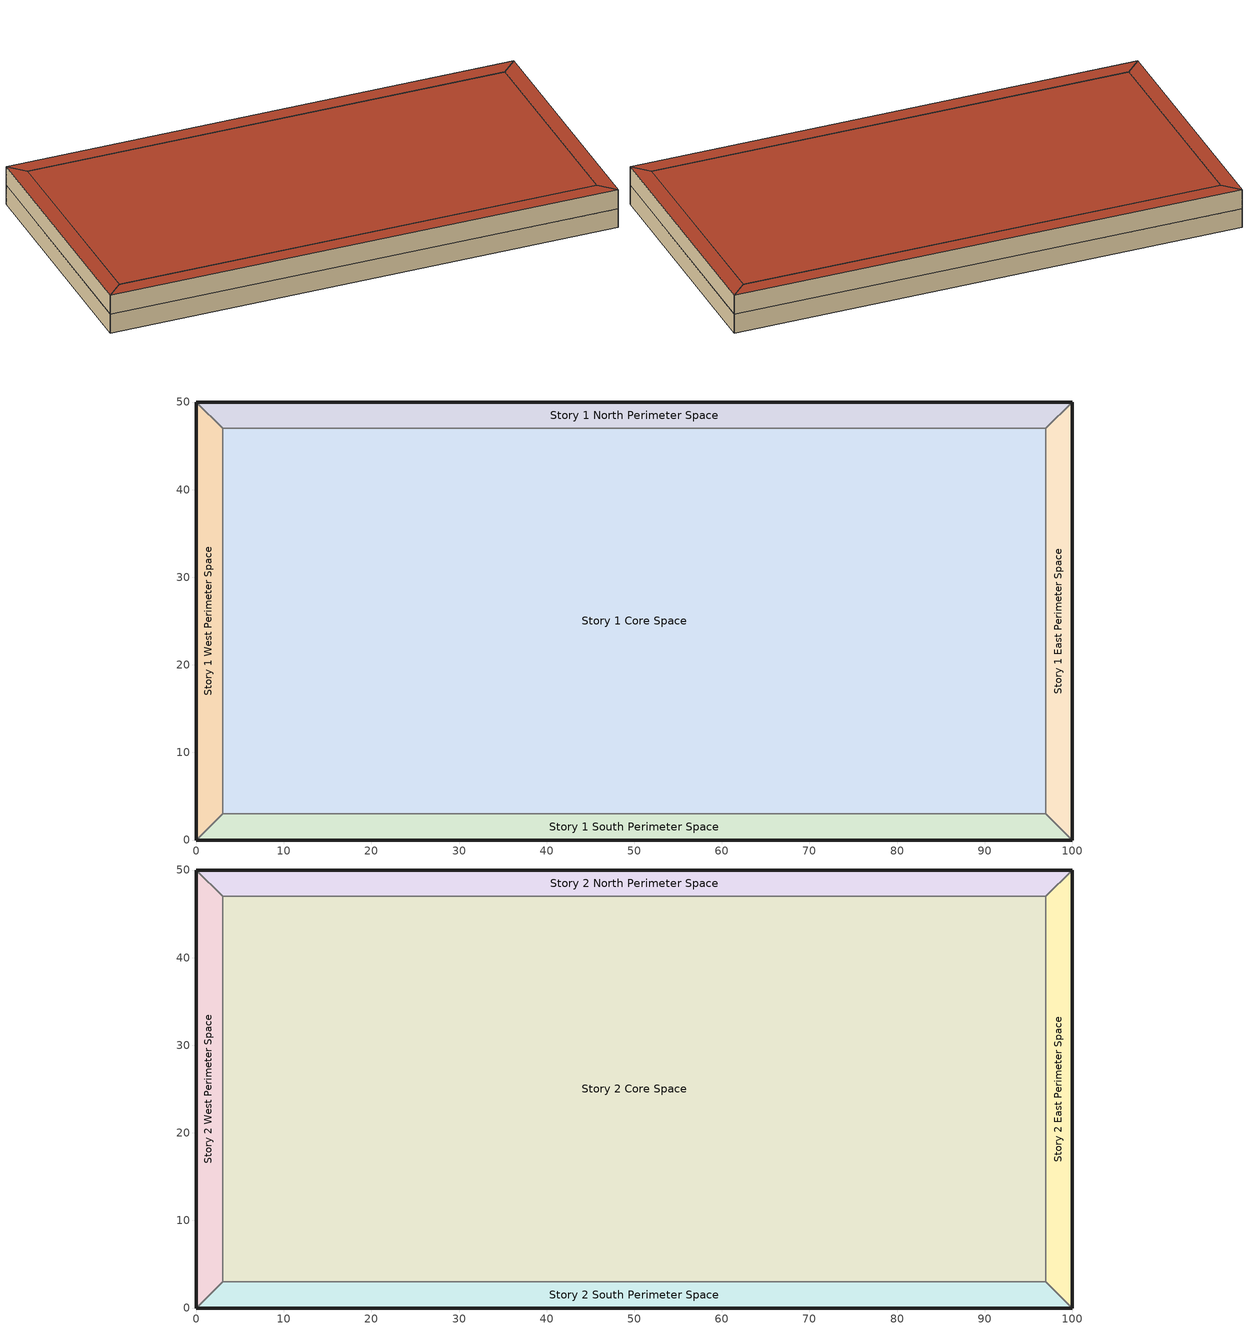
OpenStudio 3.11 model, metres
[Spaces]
Story 1 West Perimeter Space
 floor ground: 0,0 0,50 3,47 3,3 z0
 wall outside: 0,50 0,0 z0:4
 wall to Story 1 North Perimeter Space: 3,47 0,50 z0:4
 wall to Story 1 Core Space: 3,3 3,47 z0:4
 wall to Story 1 South Perimeter Space: 0,0 3,3 z0:4
Story 1 North Perimeter Space
 floor ground: 0,50 100,50 97,47 3,47 z0
 wall outside: 100,50 0,50 z0:4
 wall to Story 1 East Perimeter Space: 97,47 100,50 z0:4
 wall to Story 1 Core Space: 3,47 97,47 z0:4
Story 1 East Perimeter Space
 floor ground: 100,50 100,0 97,3 97,47 z0
 wall outside: 100,0 100,50 z0:4
 wall to Story 1 South Perimeter Space: 97,3 100,0 z0:4
 wall to Story 1 Core Space: 97,47 97,3 z0:4
Story 1 South Perimeter Space
 floor ground: 100,0 0,0 3,3 97,3 z0
 wall outside: 0,0 100,0 z0:4
 wall to Story 1 Core Space: 97,3 3,3 z0:4
Story 1 Core Space
 floor ground: 3,3 3,47 97,47 97,3 z0
Story 2 West Perimeter Space
 floor to Story 1 West Perimeter Space: 0,0 0,50 3,47 3,3 z4
 wall outside: 0,50 0,0 z4:8
 wall to Story 2 North Perimeter Space: 3,47 0,50 z4:8
 wall to Story 2 Core Space: 3,3 3,47 z4:8
 wall to Story 2 South Perimeter Space: 0,0 3,3 z4:8
 roof outside: 3,3 3,47 0,50 0,0 z8
Story 2 North Perimeter Space
 floor to Story 1 North Perimeter Space: 0,50 100,50 97,47 3,47 z4
 wall outside: 100,50 0,50 z4:8
 wall to Story 2 East Perimeter Space: 97,47 100,50 z4:8
 wall to Story 2 Core Space: 3,47 97,47 z4:8
 roof outside: 3,47 97,47 100,50 0,50 z8
Story 2 East Perimeter Space
 floor to Story 1 East Perimeter Space: 100,50 100,0 97,3 97,47 z4
 wall outside: 100,0 100,50 z4:8
 wall to Story 2 South Perimeter Space: 97,3 100,0 z4:8
 wall to Story 2 Core Space: 97,47 97,3 z4:8
 roof outside: 97,47 97,3 100,0 100,50 z8
Story 2 South Perimeter Space
 floor to Story 1 South Perimeter Space: 100,0 0,0 3,3 97,3 z4
 wall outside: 0,0 100,0 z4:8
 wall to Story 2 Core Space: 97,3 3,3 z4:8
 roof outside: 97,3 3,3 0,0 100,0 z8
Story 2 Core Space
 floor to Story 1 Core Space: 3,3 3,47 97,47 97,3 z4
 roof outside: 97,3 97,47 3,47 3,3 z8
[Building]
baseline_model: Space Type=Baseline Model Space Type; Default Construction Set=ASHRAE_189.1-2009_ClimateZone 4-5 (mdoff)_ConstSet
[DefaultConstructionSet]
ASHRAE_189.1-2009_ClimateZone 4-5 (mdoff)_ConstSet: Default Exterior Surface Constructions=ASHRAE_189.1-2009_ClimateZone 4-5 (mdoff)_Exterior_DefSurfCons; Default Interior Surface Constructions=000_Interior_DefSurfCons; Default Ground Contact Surface Constructions=000_Ground_DefSurfCons; Default Exterior SubSurface Constructions=ASHRAE_189.1-2009_ClimateZone 4-5 (mdoff)_Exterior_DefSubCons; Default Interior SubSurface Constructions=000_Interior_DefSubCons; Interior Partition Construction=000_Interior Partition
[DefaultSurfaceConstructions]
Name | Floor Construction | Wall Construction | Roof Ceiling Construction
ASHRAE_189.1-2009_ClimateZone 4-5 (mdoff)_Exterior_DefSurfCons | 000_ExtSlabCarpet_4in_ClimateZone 1-8 | ASHRAE_189.1-2009_ExtWall_SteelFrame_ClimateZone 4-8 | ASHRAE_189.1-2009_ExtRoof_IEAD_ClimateZone 2-5
000_Interior_DefSurfCons | 000_Interior Floor | 000_Interior Wall | 000_Interior Ceiling
000_Ground_DefSurfCons | 000_ExtSlabCarpet_4in_ClimateZone 1-8 | 000_ExtSlabCarpet_4in_ClimateZone 1-8 | 000_ExtSlabCarpet_4in_ClimateZone 1-8
[DefaultSubSurfaceConstructions] Glass Door Construction=000_Exterior Window; Skylight Construction=000_Exterior Window; Tubular Daylight Dome Construction=000_Interior Window; Tubular Daylight Diffuser Construction=000_Interior Window
Name | Fixed Window Construction | Operable Window Construction | Door Construction
ASHRAE_189.1-2009_ClimateZone 4-5 (mdoff)_Exterior_DefSubCons | ASHRAE_189.1-2009_ExtWindow_ClimateZone 4-5 | ASHRAE_189.1-2009_ExtWindow_ClimateZone 4-5 | 000_Exterior Door
000_Interior_DefSubCons | 000_Interior Window | 000_Interior Window | 000_Interior Door
[Construction]
000_Interior Partition; 000_Interior Door: 000_G05 25mm wood
000_ExtSlabCarpet_4in_ClimateZone 1-8: MAT-CC05 4 HW CONCRETE, CP02 CARPET PAD
ASHRAE_189.1-2009_ExtWall_SteelFrame_ClimateZone 4-8: MAT-SHEATH, Wall Insulation [39], 1/2IN Gypsum
ASHRAE_189.1-2009_ExtRoof_IEAD_ClimateZone 2-5: Roof Membrane, Roof Insulation [21], Metal Decking
000_Interior Floor: 000_F16 Acoustic tile, 000_F05 Ceiling air space resistance, 000_M11 100mm lightweight concrete
000_Interior Wall: 000_G01a 19mm gypsum board, 000_F04 Wall air space resistance, 000_G01a 19mm gypsum board
000_Interior Ceiling: 000_M11 100mm lightweight concrete, 000_F05 Ceiling air space resistance, 000_F16 Acoustic tile
ASHRAE_189.1-2009_ExtWindow_ClimateZone 4-5: Theoretical Glass [207]
000_Exterior Door: 000_F08 Metal surface, 000_I01 25mm insulation board
000_Exterior Window: 000_Clear 3mm, 000_Air 13mm, 000_Clear 3mm
000_Interior Window: 000_Clear 3mm
[Material]
Name | Roughness | Thickness {m} | Conductivity {W/m-K} | Density {kg/m3} | Specific Heat {J/kg-K} | Thermal Absorptance | Solar Absorptance | Visible Absorptance
000_G05 25mm wood | MediumSmooth | 0.0254 | 0.15 | 608 | 1630
MAT-CC05 4 HW CONCRETE | Rough | 0.1016 | 1.311 | 2240 | 836.8 | 0.9 | 0.7 | 0.7
Wall Insulation [39] | MediumRough | 0.1184 | 0.045 | 265 | 836.8 | 0.9 | 0.7 | 0.7
1/2IN Gypsum | Smooth | 0.0127 | 0.16 | 784.9 | 830 | 0.9 | 0.92 | 0.92
Roof Membrane | VeryRough | 0.0095 | 0.16 | 1121.29 | 1460 | 0.9 | 0.7 | 0.7
Roof Insulation [21] | MediumRough | 0.2105 | 0.049 | 265 | 836.8 | 0.9 | 0.7 | 0.7
Metal Decking | MediumSmooth | 0.0015 | 45.006 | 7680 | 418.4 | 0.9 | 0.7 | 0.3
000_F16 Acoustic tile | MediumSmooth | 0.0191 | 0.06 | 368 | 590
000_M11 100mm lightweight concrete | MediumRough | 0.1016 | 0.53 | 1280 | 840
000_G01a 19mm gypsum board | MediumSmooth | 0.019 | 0.16 | 800 | 1090
000_F08 Metal surface | Smooth | 0.0008 | 45.28 | 7824 | 500
000_I01 25mm insulation board | MediumRough | 0.0254 | 0.03 | 43 | 1210
[Material:NoMass] Thermal Absorptance=0.9; Solar Absorptance=0.7
Name | Roughness | Thermal Resistance {m2-K/W} | Visible Absorptance
CP02 CARPET PAD | VeryRough | 0.2165 | 0.8
MAT-SHEATH | Rough | 0.3626 | 0.7
[Material:AirGap]
Name | Thermal Resistance {m2-K/W}
000_F05 Ceiling air space resistance | 0.18
000_F04 Wall air space resistance | 0.15
[WindowMaterial:Glazing] Optical Data Type=SpectralAverage; Thickness {m}=0.003; Infrared Transmittance at Normal Incidence=0
Name | Solar Transmittance at Normal Incidence | Front Side Solar Reflectance at Normal Incidence | Back Side Solar Reflectance at Normal Incidence | Visible Transmittance at Normal Incidence | Front Side Visible Reflectance at Normal Incidence | Back Side Visible Reflectance at Normal Incidence | Front Side Infrared Hemispherical Emissivity | Back Side Infrared Hemispherical Emissivity | Conductivity {W/m-K} | Dirt Correction Factor for Solar and Visible Transmittance | Solar Diffusing
Theoretical Glass [207] | 0.3311 | 0.6189 | 0.6189 | 0.44 | 0.51 | 0.51 | 0.9 | 0.9 | 0.0133 | 1 | No
000_Clear 3mm | 0.837 | 0.075 | 0.075 | 0.898 | 0.081 | 0.081 | 0.84 | 0.84 | 0.9
[WindowMaterial:Gas]
000_Air 13mm: Gas Type=Air; Thickness {m}=0.0127
[BuildingStory] Nominal Floor to Floor Height {m}=4
Name | Nominal Z Coordinate {m}
Story 1 | 0
Story 2 | 4
[Space]
Name | Building Story | Thermal Zone
Story 1 West Perimeter Space | Story 1 | Story 1 West Perimeter Thermal Zone
Story 1 North Perimeter Space | Story 1 | Story 1 North Perimeter Thermal Zone
Story 1 East Perimeter Space | Story 1 | Story 1 East Perimeter Thermal Zone
Story 1 South Perimeter Space | Story 1 | Story 1 South Perimeter Thermal Zone
Story 1 Core Space | Story 1 | Story 1 Core Thermal Zone
Story 2 West Perimeter Space | Story 2 | Story 2 West Perimeter Thermal Zone
Story 2 North Perimeter Space | Story 2 | Story 2 North Perimeter Thermal Zone
Story 2 East Perimeter Space | Story 2 | Story 2 East Perimeter Thermal Zone
Story 2 South Perimeter Space | Story 2 | Story 2 South Perimeter Thermal Zone
Story 2 Core Space | Story 2 | Story 2 Core Thermal Zone
[ThermalZone] Use Ideal Air Loads=No
Name | Thermostat
Story 1 Core Thermal Zone | Thermostat Setpoint Dual Setpoint 1
Story 1 East Perimeter Thermal Zone | Thermostat Setpoint Dual Setpoint 2
Story 1 North Perimeter Thermal Zone | Thermostat Setpoint Dual Setpoint 3
Story 1 South Perimeter Thermal Zone | Thermostat Setpoint Dual Setpoint 4
Story 1 West Perimeter Thermal Zone | Thermostat Setpoint Dual Setpoint 5
Story 2 Core Thermal Zone | Thermostat Setpoint Dual Setpoint 6
Story 2 East Perimeter Thermal Zone | Thermostat Setpoint Dual Setpoint 7
Story 2 North Perimeter Thermal Zone | Thermostat Setpoint Dual Setpoint 8
Story 2 South Perimeter Thermal Zone | Thermostat Setpoint Dual Setpoint 9
Story 2 West Perimeter Thermal Zone | Thermostat Setpoint Dual Setpoint 10
[Sizing:Zone] Zone Cooling Design Supply Air Temperature Input Method=SupplyAirTemperature; Zone Cooling Design Supply Air Temperature {C}=14; Zone Cooling Design Supply Air Temperature Difference {deltaC}=11.11; Zone Heating Design Supply Air Temperature Input Method=SupplyAirTemperature; Zone Heating Design Supply Air Temperature {C}=40; Zone Heating Design Supply Air Temperature Difference {deltaC}=11.11; Zone Cooling Design Supply Air Humidity Ratio {kg-H2O/kg-air}=0.0085; Zone Heating Design Supply Air Humidity Ratio {kg-H2O/kg-air}=0.008; Cooling Design Air Flow Method=DesignDay; Heating Design Air Flow Method=DesignDay; Account for Dedicated Outdoor Air System=No; Dedicated Outdoor Air System Control Strategy=NeutralSupplyAir; Dedicated Outdoor Air Low Setpoint Temperature for Design {C}=autosize; Dedicated Outdoor Air High Setpoint Temperature for Design {C}=autosize; Zone Load Sizing Method=Sensible Load Only No Latent Load; Zone Latent Cooling Design Supply Air Humidity Ratio Input Method=HumidityRatioDifference; Zone Cooling Design Supply Air Humidity Ratio Difference {kgWater/kgDryAir}=0.005; Zone Latent Heating Design Supply Air Humidity Ratio Input Method=HumidityRatioDifference; Zone Humidification Design Supply Air Humidity Ratio Difference {kgWater/kgDryAir}=0.005; Sizing Option=Coincident; Heating Coil Sizing Method=None; Maximum Heating Capacity To Cooling Load Sizing Ratio {W/W}=1
Story 1 Core Thermal Zone; Story 1 East Perimeter Thermal Zone; Story 1 North Perimeter Thermal Zone; Story 1 South Perimeter Thermal Zone; Story 1 West Perimeter Thermal Zone; Story 2 Core Thermal Zone; Story 2 East Perimeter Thermal Zone; Story 2 North Perimeter Thermal Zone; Story 2 South Perimeter Thermal Zone; Story 2 West Perimeter Thermal Zone
[SpaceType]
Baseline Model Space Type: Default Schedule Set=Baseline Model Schedule Set; Design Specification Outdoor Air Object=Baseline Model OA
[DefaultScheduleSet]
Baseline Model Schedule Set: Number of People Schedule=Baseline Model People Lights and Equipment Schedule; People Activity Level Schedule=Baseline Model People Activity Schedule; Lighting Schedule=Baseline Model People Lights and Equipment Schedule; Electric Equipment Schedule=Baseline Model People Lights and Equipment Schedule; Infiltration Schedule=Baseline Model Infiltration Schedule
[DesignSpecification:OutdoorAir]
Baseline Model OA: Outdoor Air Method=Sum; Outdoor Air Flow per Person {m3/s-person}=0.00943895
[SpaceInfiltration:DesignFlowRate]
Baseline Model Infiltration: Space or SpaceType=Baseline Model Space Type; Design Flow Rate Calculation Method=Flow/ExteriorArea; Flow per Exterior Surface Area {m3/s-m2}=0.0003048; Density Basis=Outdoor
[People:Definition]
Baseline Model People Definition: Number of People Calculation Method=People/Area; People per Space Floor Area {person/m2}=0.0538196; Fraction Radiant=0.3
[People]
Baseline Model People: People Definition=Baseline Model People Definition; Space or SpaceType=Baseline Model Space Type; Clothing Insulation Calculation Method=ClothingInsulationSchedule; Multiplier=1
[Lights:Definition]
Baseline Model Lights Definition: Design Level Calculation Method=Watts/Area; Watts per Space Floor Area {W/m2}=10.7639
[Lights]
Baseline Model Lights: Lights Definition=Baseline Model Lights Definition; Space or SpaceType=Baseline Model Space Type; Fraction Replaceable=1
[ElectricEquipment:Definition]
Baseline Model Electric Equipment Definition: Design Level Calculation Method=Watts/Area; Watts per Space Floor Area {W/m2}=10.7639
[ElectricEquipment]
Baseline Model Electric Equipment: Electric Equipment Definition=Baseline Model Electric Equipment Definition; Space or SpaceType=Baseline Model Space Type
[ThermostatSetpoint:DualSetpoint] Heating Setpoint Temperature Schedule=Heating Sch; Cooling Setpoint Temperature Schedule=Cooling Sch
Thermostat Setpoint Dual Setpoint 1; Thermostat Setpoint Dual Setpoint 2; Thermostat Setpoint Dual Setpoint 3; Thermostat Setpoint Dual Setpoint 4; Thermostat Setpoint Dual Setpoint 5; Thermostat Setpoint Dual Setpoint 6; Thermostat Setpoint Dual Setpoint 7; Thermostat Setpoint Dual Setpoint 8; Thermostat Setpoint Dual Setpoint 9; Thermostat Setpoint Dual Setpoint 10
[Schedule:Ruleset]
Name | Default Day Schedule | Summer Design Day Schedule | Winter Design Day Schedule
Baseline Model Infiltration Schedule | Baseline Model Infiltration Schedule All Days | Baseline Model Infiltration Schedule Summer Design Day | Baseline Model Infiltration Schedule Winter Design Day
Baseline Model People Lights and Equipment Schedule | Baseline Model People Lights and Equipment Schedule Week Day | Baseline Model People Lights and Equipment Schedule Summer Design Day | Baseline Model People Lights and Equipment Schedule Winter Design Day
Baseline Model People Activity Schedule | Baseline Model People Activity Schedule Default
Cooling Sch | Cooling Sch Default
Heating Sch | Heating Sch Default
[Schedule:Day]
Baseline Model Infiltration Schedule All Days: 6, 0, 1, 22, 0, 0.25, 24, 0, 1
Baseline Model Infiltration Schedule Winter Design Day; Baseline Model Infiltration Schedule Summer Design Day; Baseline Model People Lights and Equipment Schedule Summer Design Day: 24, 0, 1
Baseline Model People Lights and Equipment Schedule Week Day: 6, 0, 0, 7, 0, 0.1, 8, 0, 0.2, 12, 0, 0.95, 13, 0, 0.5, 17, 0, 0.95, 18, 0, 0.7, 20, 0, 0.4, 22, 0, 0.1, 24, 0, 0.05
Baseline Model People Lights and Equipment Schedule Winter Design Day; Baseline Model People Lights and Equipment Schedule Sunday: 24, 0, 0
Baseline Model People Lights and Equipment Schedule Saturday: 6, 0, 0, 8, 0, 0.1, 14, 0, 0.5, 17, 0, 0.1, 24, 0, 0
Baseline Model People Activity Schedule Default: 24, 0, 120
Cooling Sch Default: 24, 0, 28
Heating Sch Default: 24, 0, 24
[Schedule:Rule] Schedule Ruleset=Baseline Model People Lights and Equipment Schedule
Name | Rule Order | Day Schedule | Apply Saturday | Apply Sunday
Baseline Model Saturday Rule | 1 | Baseline Model People Lights and Equipment Schedule Saturday | Yes
Baseline Model Sunday Rule | 0 | Baseline Model People Lights and Equipment Schedule Sunday |  | Yes
